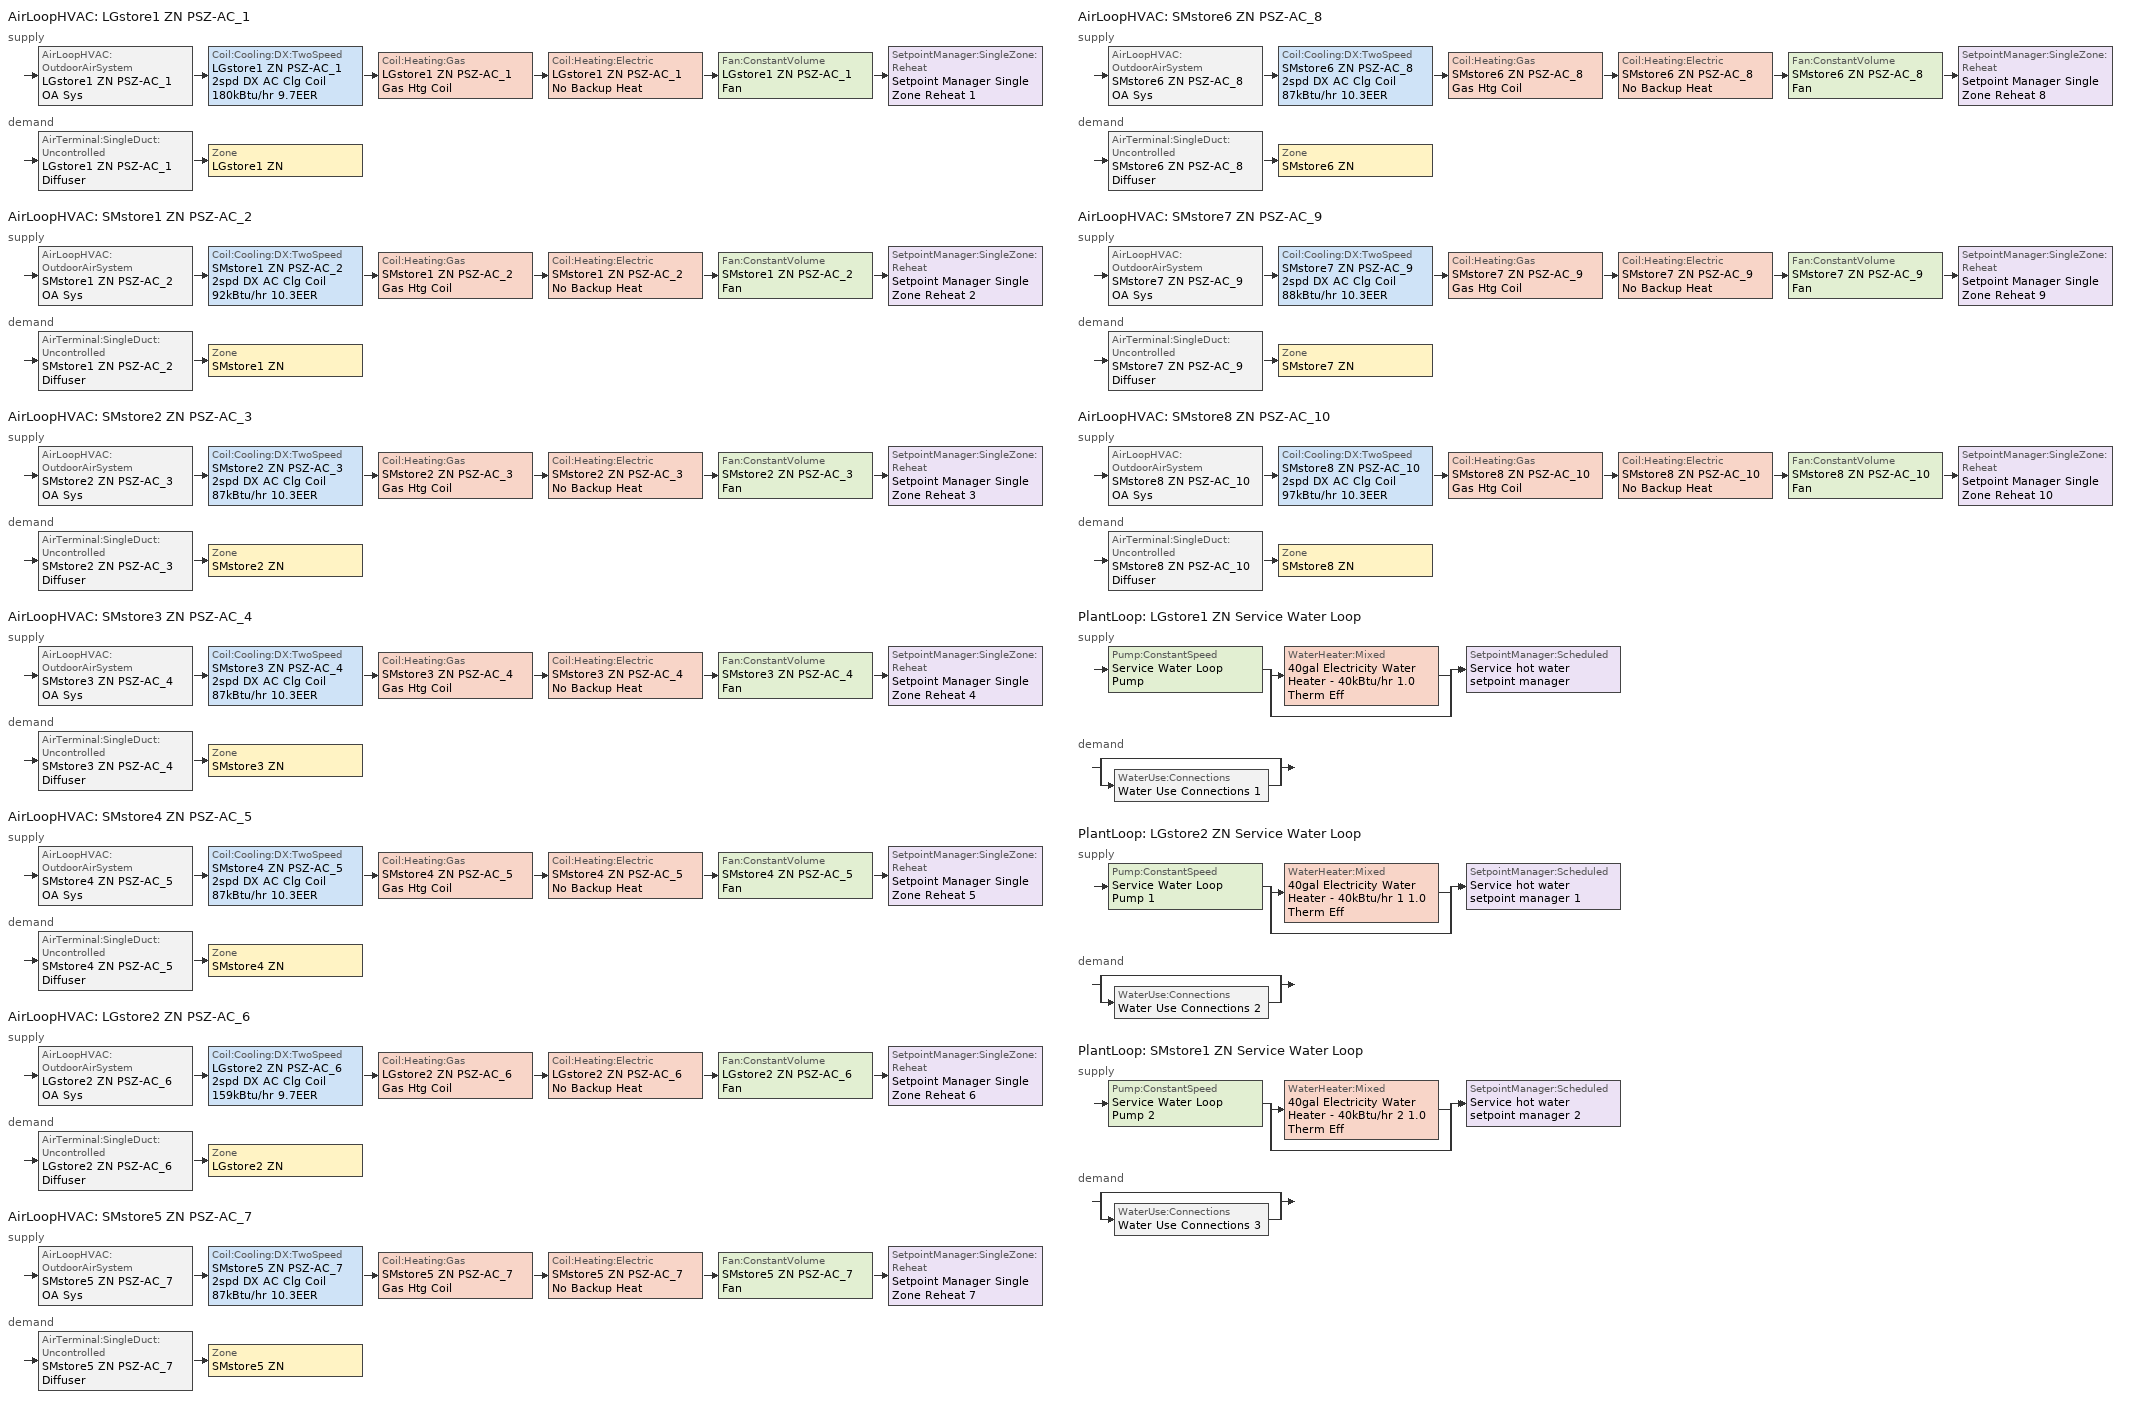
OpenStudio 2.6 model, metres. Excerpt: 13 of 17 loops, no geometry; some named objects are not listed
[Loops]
AirLoopHVAC 'LGstore1 ZN PSZ-AC_1'
 supply: AirLoopHVAC:OutdoorAirSystem 'LGstore1 ZN PSZ-AC_1 OA Sys' > Coil:Cooling:DX:TwoSpeed 'LGstore1 ZN PSZ-AC_1 2spd DX AC Clg Coil 180kBtu/hr 9.7EER' > Coil:Heating:Gas 'LGstore1 ZN PSZ-AC_1 Gas Htg Coil' > Coil:Heating:Electric 'LGstore1 ZN PSZ-AC_1 No Backup Heat' > Fan:ConstantVolume 'LGstore1 ZN PSZ-AC_1 Fan' > SetpointManager:SingleZone:Reheat 'Setpoint Manager Single Zone Reheat 1'
 demand: AirTerminal:SingleDuct:Uncontrolled 'LGstore1 ZN PSZ-AC_1 Diffuser' > Zone 'LGstore1 ZN'
AirLoopHVAC 'SMstore1 ZN PSZ-AC_2'
 supply: AirLoopHVAC:OutdoorAirSystem 'SMstore1 ZN PSZ-AC_2 OA Sys' > Coil:Cooling:DX:TwoSpeed 'SMstore1 ZN PSZ-AC_2 2spd DX AC Clg Coil 92kBtu/hr 10.3EER' > Coil:Heating:Gas 'SMstore1 ZN PSZ-AC_2 Gas Htg Coil' > Coil:Heating:Electric 'SMstore1 ZN PSZ-AC_2 No Backup Heat' > Fan:ConstantVolume 'SMstore1 ZN PSZ-AC_2 Fan' > SetpointManager:SingleZone:Reheat 'Setpoint Manager Single Zone Reheat 2'
 demand: AirTerminal:SingleDuct:Uncontrolled 'SMstore1 ZN PSZ-AC_2 Diffuser' > Zone 'SMstore1 ZN'
AirLoopHVAC 'SMstore2 ZN PSZ-AC_3'
 supply: AirLoopHVAC:OutdoorAirSystem 'SMstore2 ZN PSZ-AC_3 OA Sys' > Coil:Cooling:DX:TwoSpeed 'SMstore2 ZN PSZ-AC_3 2spd DX AC Clg Coil 87kBtu/hr 10.3EER' > Coil:Heating:Gas 'SMstore2 ZN PSZ-AC_3 Gas Htg Coil' > Coil:Heating:Electric 'SMstore2 ZN PSZ-AC_3 No Backup Heat' > Fan:ConstantVolume 'SMstore2 ZN PSZ-AC_3 Fan' > SetpointManager:SingleZone:Reheat 'Setpoint Manager Single Zone Reheat 3'
 demand: AirTerminal:SingleDuct:Uncontrolled 'SMstore2 ZN PSZ-AC_3 Diffuser' > Zone 'SMstore2 ZN'
AirLoopHVAC 'SMstore3 ZN PSZ-AC_4'
 supply: AirLoopHVAC:OutdoorAirSystem 'SMstore3 ZN PSZ-AC_4 OA Sys' > Coil:Cooling:DX:TwoSpeed 'SMstore3 ZN PSZ-AC_4 2spd DX AC Clg Coil 87kBtu/hr 10.3EER' > Coil:Heating:Gas 'SMstore3 ZN PSZ-AC_4 Gas Htg Coil' > Coil:Heating:Electric 'SMstore3 ZN PSZ-AC_4 No Backup Heat' > Fan:ConstantVolume 'SMstore3 ZN PSZ-AC_4 Fan' > SetpointManager:SingleZone:Reheat 'Setpoint Manager Single Zone Reheat 4'
 demand: AirTerminal:SingleDuct:Uncontrolled 'SMstore3 ZN PSZ-AC_4 Diffuser' > Zone 'SMstore3 ZN'
AirLoopHVAC 'SMstore4 ZN PSZ-AC_5'
 supply: AirLoopHVAC:OutdoorAirSystem 'SMstore4 ZN PSZ-AC_5 OA Sys' > Coil:Cooling:DX:TwoSpeed 'SMstore4 ZN PSZ-AC_5 2spd DX AC Clg Coil 87kBtu/hr 10.3EER' > Coil:Heating:Gas 'SMstore4 ZN PSZ-AC_5 Gas Htg Coil' > Coil:Heating:Electric 'SMstore4 ZN PSZ-AC_5 No Backup Heat' > Fan:ConstantVolume 'SMstore4 ZN PSZ-AC_5 Fan' > SetpointManager:SingleZone:Reheat 'Setpoint Manager Single Zone Reheat 5'
 demand: AirTerminal:SingleDuct:Uncontrolled 'SMstore4 ZN PSZ-AC_5 Diffuser' > Zone 'SMstore4 ZN'
AirLoopHVAC 'LGstore2 ZN PSZ-AC_6'
 supply: AirLoopHVAC:OutdoorAirSystem 'LGstore2 ZN PSZ-AC_6 OA Sys' > Coil:Cooling:DX:TwoSpeed 'LGstore2 ZN PSZ-AC_6 2spd DX AC Clg Coil 159kBtu/hr 9.7EER' > Coil:Heating:Gas 'LGstore2 ZN PSZ-AC_6 Gas Htg Coil' > Coil:Heating:Electric 'LGstore2 ZN PSZ-AC_6 No Backup Heat' > Fan:ConstantVolume 'LGstore2 ZN PSZ-AC_6 Fan' > SetpointManager:SingleZone:Reheat 'Setpoint Manager Single Zone Reheat 6'
 demand: AirTerminal:SingleDuct:Uncontrolled 'LGstore2 ZN PSZ-AC_6 Diffuser' > Zone 'LGstore2 ZN'
AirLoopHVAC 'SMstore5 ZN PSZ-AC_7'
 supply: AirLoopHVAC:OutdoorAirSystem 'SMstore5 ZN PSZ-AC_7 OA Sys' > Coil:Cooling:DX:TwoSpeed 'SMstore5 ZN PSZ-AC_7 2spd DX AC Clg Coil 87kBtu/hr 10.3EER' > Coil:Heating:Gas 'SMstore5 ZN PSZ-AC_7 Gas Htg Coil' > Coil:Heating:Electric 'SMstore5 ZN PSZ-AC_7 No Backup Heat' > Fan:ConstantVolume 'SMstore5 ZN PSZ-AC_7 Fan' > SetpointManager:SingleZone:Reheat 'Setpoint Manager Single Zone Reheat 7'
 demand: AirTerminal:SingleDuct:Uncontrolled 'SMstore5 ZN PSZ-AC_7 Diffuser' > Zone 'SMstore5 ZN'
AirLoopHVAC 'SMstore6 ZN PSZ-AC_8'
 supply: AirLoopHVAC:OutdoorAirSystem 'SMstore6 ZN PSZ-AC_8 OA Sys' > Coil:Cooling:DX:TwoSpeed 'SMstore6 ZN PSZ-AC_8 2spd DX AC Clg Coil 87kBtu/hr 10.3EER' > Coil:Heating:Gas 'SMstore6 ZN PSZ-AC_8 Gas Htg Coil' > Coil:Heating:Electric 'SMstore6 ZN PSZ-AC_8 No Backup Heat' > Fan:ConstantVolume 'SMstore6 ZN PSZ-AC_8 Fan' > SetpointManager:SingleZone:Reheat 'Setpoint Manager Single Zone Reheat 8'
 demand: AirTerminal:SingleDuct:Uncontrolled 'SMstore6 ZN PSZ-AC_8 Diffuser' > Zone 'SMstore6 ZN'
AirLoopHVAC 'SMstore7 ZN PSZ-AC_9'
 supply: AirLoopHVAC:OutdoorAirSystem 'SMstore7 ZN PSZ-AC_9 OA Sys' > Coil:Cooling:DX:TwoSpeed 'SMstore7 ZN PSZ-AC_9 2spd DX AC Clg Coil 88kBtu/hr 10.3EER' > Coil:Heating:Gas 'SMstore7 ZN PSZ-AC_9 Gas Htg Coil' > Coil:Heating:Electric 'SMstore7 ZN PSZ-AC_9 No Backup Heat' > Fan:ConstantVolume 'SMstore7 ZN PSZ-AC_9 Fan' > SetpointManager:SingleZone:Reheat 'Setpoint Manager Single Zone Reheat 9'
 demand: AirTerminal:SingleDuct:Uncontrolled 'SMstore7 ZN PSZ-AC_9 Diffuser' > Zone 'SMstore7 ZN'
AirLoopHVAC 'SMstore8 ZN PSZ-AC_10'
 supply: AirLoopHVAC:OutdoorAirSystem 'SMstore8 ZN PSZ-AC_10 OA Sys' > Coil:Cooling:DX:TwoSpeed 'SMstore8 ZN PSZ-AC_10 2spd DX AC Clg Coil 97kBtu/hr 10.3EER' > Coil:Heating:Gas 'SMstore8 ZN PSZ-AC_10 Gas Htg Coil' > Coil:Heating:Electric 'SMstore8 ZN PSZ-AC_10 No Backup Heat' > Fan:ConstantVolume 'SMstore8 ZN PSZ-AC_10 Fan' > SetpointManager:SingleZone:Reheat 'Setpoint Manager Single Zone Reheat 10'
 demand: AirTerminal:SingleDuct:Uncontrolled 'SMstore8 ZN PSZ-AC_10 Diffuser' > Zone 'SMstore8 ZN'
PlantLoop 'LGstore1 ZN Service Water Loop'
 supply: Pump:ConstantSpeed 'Service Water Loop Pump' > split
  | WaterHeater:Mixed '40gal Electricity Water Heater - 40kBtu/hr 1.0 Therm Eff'
  | bypass
  join > SetpointManager:Scheduled 'Service hot water setpoint manager'
 demand: split
  | bypass
  | WaterUse:Connections 'Water Use Connections 1'
PlantLoop 'LGstore2 ZN Service Water Loop'
 supply: Pump:ConstantSpeed 'Service Water Loop Pump 1' > split
  | WaterHeater:Mixed '40gal Electricity Water Heater - 40kBtu/hr 1 1.0 Therm Eff'
  | bypass
  join > SetpointManager:Scheduled 'Service hot water setpoint manager 1'
 demand: split
  | bypass
  | WaterUse:Connections 'Water Use Connections 2'
PlantLoop 'SMstore1 ZN Service Water Loop'
 supply: Pump:ConstantSpeed 'Service Water Loop Pump 2' > split
  | WaterHeater:Mixed '40gal Electricity Water Heater - 40kBtu/hr 2 1.0 Therm Eff'
  | bypass
  join > SetpointManager:Scheduled 'Service hot water setpoint manager 2'
 demand: split
  | bypass
  | WaterUse:Connections 'Water Use Connections 3'
[Sizing:Zone] Zone Cooling Design Supply Air Temperature Input Method=SupplyAirTemperature; Zone Cooling Design Supply Air Temperature {C}=12.8; Zone Cooling Design Supply Air Temperature Difference {deltaC}=11.11; Zone Heating Design Supply Air Temperature Input Method=SupplyAirTemperature; Zone Heating Design Supply Air Temperature {C}=40; Zone Heating Design Supply Air Temperature Difference {deltaC}=11.11; Zone Cooling Design Supply Air Humidity Ratio {kg-H2O/kg-air}=0.0085; Zone Heating Design Supply Air Humidity Ratio {kg-H2O/kg-air}=0.008; Cooling Design Air Flow Method=DesignDay; Heating Design Air Flow Method=DesignDay; Account for Dedicated Outdoor Air System=No; Dedicated Outdoor Air System Control Strategy=NeutralSupplyAir; Dedicated Outdoor Air Low Setpoint Temperature for Design {C}=autosize; Dedicated Outdoor Air High Setpoint Temperature for Design {C}=autosize
LGstore1 ZN; LGstore2 ZN; SMstore1 ZN; SMstore2 ZN; SMstore3 ZN; SMstore4 ZN; SMstore5 ZN; SMstore6 ZN; SMstore7 ZN; SMstore8 ZN
[Zone equipment]
LGstore1 ZN: LGstore1 ZN PSZ-AC_1 Diffuser
LGstore2 ZN: LGstore2 ZN PSZ-AC_6 Diffuser
SMstore1 ZN: SMstore1 ZN PSZ-AC_2 Diffuser
SMstore2 ZN: SMstore2 ZN PSZ-AC_3 Diffuser
SMstore3 ZN: SMstore3 ZN PSZ-AC_4 Diffuser
SMstore4 ZN: SMstore4 ZN PSZ-AC_5 Diffuser
SMstore5 ZN: SMstore5 ZN PSZ-AC_7 Diffuser
SMstore6 ZN: SMstore6 ZN PSZ-AC_8 Diffuser
SMstore7 ZN: SMstore7 ZN PSZ-AC_9 Diffuser
SMstore8 ZN: SMstore8 ZN PSZ-AC_10 Diffuser
[AirLoopHVAC] Availability Schedule=RetailStripmall Type1_FAN_SCH; Design Supply Air Flow Rate {m3/s}=AutoSize
LGstore1 ZN PSZ-AC_1; SMstore1 ZN PSZ-AC_2; SMstore2 ZN PSZ-AC_3; SMstore3 ZN PSZ-AC_4; SMstore4 ZN PSZ-AC_5; LGstore2 ZN PSZ-AC_6; SMstore5 ZN PSZ-AC_7; SMstore6 ZN PSZ-AC_8; SMstore7 ZN PSZ-AC_9; SMstore8 ZN PSZ-AC_10
[Sizing:System] Type of Load to Size On=Sensible; Design Outdoor Air Flow Rate {m3/s}=Autosize; Minimum System Air Flow Ratio=1; Preheat Design Temperature {C}=7; Preheat Design Humidity Ratio {kg-H2O/kg-Air}=0.008; Precool Design Temperature {C}=12.8; Precool Design Humidity Ratio {kg-H2O/kg-Air}=0.008; Central Cooling Design Supply Air Temperature {C}=12.8; Central Heating Design Supply Air Temperature {C}=40; Sizing Option=Coincident; 100% Outdoor Air in Cooling=No; 100% Outdoor Air in Heating=No; Central Cooling Design Supply Air Humidity Ratio {kg-H2O/kg-Air}=0.0085; Central Heating Design Supply Air Humidity Ratio {kg-H2O/kg-Air}=0.008; Cooling Design Air Flow Method=DesignDay; Cooling Design Air Flow Rate {m3/s}=0; Heating Design Air Flow Method=DesignDay; Heating Design Air Flow Rate {m3/s}=0; System Outdoor Air Method=ZoneSum; Zone Maximum Outdoor Air Fraction=1; Cooling Supply Air Flow Rate Per Floor Area {m3/s-m2}=0.00996765; Cooling Fraction of Autosized Cooling Supply Air Flow Rate=1; Cooling Supply Air Flow Rate Per Unit Cooling Capacity {m3/s-W}=3.94755e-05; Heating Supply Air Flow Rate Per Floor Area {m3/s-m2}=0.00996765; Heating Fraction of Autosized Heating Supply Air Flow Rate=1; Heating Fraction of Autosized Cooling Supply Air Flow Rate=1; Heating Supply Air Flow Rate Per Unit Heating Capacity {m3/s-W}=3.15882e-05; Cooling Design Capacity Method=CoolingDesignCapacity; Cooling Design Capacity {W}=autosize; Cooling Design Capacity Per Floor Area {W/m2}=234.7; Fraction of Autosized Cooling Design Capacity=1; Heating Design Capacity Method=HeatingDesignCapacity; Heating Design Capacity {W}=autosize; Heating Design Capacity Per Floor Area {W/m2}=157; Fraction of Autosized Heating Design Capacity=1; Central Cooling Capacity Control Method=OnOff
LGstore1 ZN PSZ-AC_1; SMstore1 ZN PSZ-AC_2; SMstore2 ZN PSZ-AC_3; SMstore3 ZN PSZ-AC_4; SMstore4 ZN PSZ-AC_5; LGstore2 ZN PSZ-AC_6; SMstore5 ZN PSZ-AC_7; SMstore6 ZN PSZ-AC_8; SMstore7 ZN PSZ-AC_9; SMstore8 ZN PSZ-AC_10
[SetpointManager:SingleZone:Reheat] Minimum Supply Air Temperature {C}=10; Maximum Supply Air Temperature {C}=50
Name | Control Zone
Setpoint Manager Single Zone Reheat 1 | LGstore1 ZN
Setpoint Manager Single Zone Reheat 2 | SMstore1 ZN
Setpoint Manager Single Zone Reheat 3 | SMstore2 ZN
Setpoint Manager Single Zone Reheat 4 | SMstore3 ZN
Setpoint Manager Single Zone Reheat 5 | SMstore4 ZN
Setpoint Manager Single Zone Reheat 6 | LGstore2 ZN
Setpoint Manager Single Zone Reheat 7 | SMstore5 ZN
Setpoint Manager Single Zone Reheat 8 | SMstore6 ZN
Setpoint Manager Single Zone Reheat 9 | SMstore7 ZN
Setpoint Manager Single Zone Reheat 10 | SMstore8 ZN
[Fan:ConstantVolume] Availability Schedule=RetailStripmall Type1_FAN_SCH; Pressure Rise {Pa}=622.722; Maximum Flow Rate {m3/s}=AutoSize
Name | Fan Efficiency | Motor Efficiency
LGstore1 ZN PSZ-AC_1 Fan; LGstore2 ZN PSZ-AC_6 Fan | 0.56875 | 0.875
SMstore1 ZN PSZ-AC_2 Fan; SMstore2 ZN PSZ-AC_3 Fan; SMstore3 ZN PSZ-AC_4 Fan; SMstore4 ZN PSZ-AC_5 Fan; SMstore5 ZN PSZ-AC_7 Fan; SMstore6 ZN PSZ-AC_8 Fan; SMstore7 ZN PSZ-AC_9 Fan; SMstore8 ZN PSZ-AC_10 Fan | 0.546 | 0.84
[Coil:Heating:Gas] Availability Schedule=Always On Discrete; Gas Burner Efficiency=0.8; Nominal Capacity {W}=AutoSize; Parasitic Electric Load {W}=0; Parasitic Gas Load {W}=0
LGstore1 ZN PSZ-AC_1 Gas Htg Coil; SMstore1 ZN PSZ-AC_2 Gas Htg Coil; SMstore2 ZN PSZ-AC_3 Gas Htg Coil; SMstore3 ZN PSZ-AC_4 Gas Htg Coil; SMstore4 ZN PSZ-AC_5 Gas Htg Coil; LGstore2 ZN PSZ-AC_6 Gas Htg Coil; SMstore5 ZN PSZ-AC_7 Gas Htg Coil; SMstore6 ZN PSZ-AC_8 Gas Htg Coil; SMstore7 ZN PSZ-AC_9 Gas Htg Coil; SMstore8 ZN PSZ-AC_10 Gas Htg Coil
[Coil:Heating:Electric] Availability Schedule=Always Off Discrete; Nominal Capacity {W}=0
LGstore1 ZN PSZ-AC_1 No Backup Heat; SMstore1 ZN PSZ-AC_2 No Backup Heat; SMstore2 ZN PSZ-AC_3 No Backup Heat; SMstore3 ZN PSZ-AC_4 No Backup Heat; SMstore4 ZN PSZ-AC_5 No Backup Heat; LGstore2 ZN PSZ-AC_6 No Backup Heat; SMstore5 ZN PSZ-AC_7 No Backup Heat; SMstore6 ZN PSZ-AC_8 No Backup Heat; SMstore7 ZN PSZ-AC_9 No Backup Heat; SMstore8 ZN PSZ-AC_10 No Backup Heat
[Coil:Cooling:DX:TwoSpeed] Availability Schedule=Always On Discrete; Rated High Speed Total Cooling Capacity {W}=Autosize; Rated High Speed Sensible Heat Ratio=Autosize; Rated High Speed Air Flow Rate {m3/s}=Autosize; Total Cooling Capacity Function of Temperature Curve=CoilClgDXQRatio_fTwbToadbSI; Total Cooling Capacity Function of Flow Fraction Curve=CoilClgDXSnglQRatio_fCFMRatio; Energy Input Ratio Function of Temperature Curve=CoilClgDXEIRRatio_fTwbToadbSI; Energy Input Ratio Function of Flow Fraction Curve=CoilClgDXSnglEIRRatio_fCFMRatio; Part Load Fraction Correlation Curve=CoilClgDXEIRRatio_fQFrac; Rated Low Speed Total Cooling Capacity {W}=Autosize; Rated Low Speed Sensible Heat Ratio=0.69; Low Speed Total Cooling Capacity Function of Temperature Curve=CoilClgDXQRatio_fTwbToadbSI; Low Speed Energy Input Ratio Function of Temperature Curve=CoilClgDXEIRRatio_fTwbToadbSI; Condenser Type=AirCooled; High Speed Evaporative Condenser Effectiveness=0; High Speed Evaporative Condenser Air Flow Rate {m3/s}=Autosize; High Speed Evaporative Condenser Pump Rated Power Consumption {W}=Autosize; Low Speed Evaporative Condenser Effectiveness=0; Low Speed Evaporative Condenser Air Flow Rate {m3/s}=Autosize; Low Speed Evaporative Condenser Pump Rated Power Consumption {W}=Autosize; Basin Heater Capacity {W/K}=10; Basin Heater Setpoint Temperature {C}=2
Name | Rated High Speed COP {W/W} | Rated Low Speed COP {W/W}
LGstore1 ZN PSZ-AC_1 2spd DX AC Clg Coil 180kBtu/hr 9.7EER | 3.41512 | 3.41512
SMstore1 ZN PSZ-AC_2 2spd DX AC Clg Coil 92kBtu/hr 10.3EER | 3.55566 | 3.55566
SMstore2 ZN PSZ-AC_3 2spd DX AC Clg Coil 87kBtu/hr 10.3EER | 3.5518 | 3.5518
SMstore3 ZN PSZ-AC_4 2spd DX AC Clg Coil 87kBtu/hr 10.3EER | 3.55149 | 3.55149
SMstore4 ZN PSZ-AC_5 2spd DX AC Clg Coil 87kBtu/hr 10.3EER | 3.55129 | 3.55129
LGstore2 ZN PSZ-AC_6 2spd DX AC Clg Coil 159kBtu/hr 9.7EER | 3.39952 | 3.39952
SMstore5 ZN PSZ-AC_7 2spd DX AC Clg Coil 87kBtu/hr 10.3EER | 3.55205 | 3.55205
SMstore6 ZN PSZ-AC_8 2spd DX AC Clg Coil 87kBtu/hr 10.3EER | 3.552 | 3.552
SMstore7 ZN PSZ-AC_9 2spd DX AC Clg Coil 88kBtu/hr 10.3EER | 3.55253 | 3.55253
SMstore8 ZN PSZ-AC_10 2spd DX AC Clg Coil 97kBtu/hr 10.3EER | 3.55933 | 3.55933
[Controller:OutdoorAir] Minimum Outdoor Air Flow Rate {m3/s}=0; Maximum Outdoor Air Flow Rate {m3/s}=Autosize; Economizer Control Type=DifferentialDryBulb; Economizer Control Action Type=ModulateFlow; Lockout Type=LockoutWithCompressor; Minimum Limit Type=FixedMinimum; Minimum Outdoor Air Schedule=RetailStripmall Type1_FAN_SCH; Maximum Fraction of Outdoor Air Schedule=RetailStandalone PSZ_Econ_MaxOAFrac_Sch; High Humidity Control=No; Heat Recovery Bypass Control Type=BypassWhenWithinEconomizerLimits
Name | Controller Mechanical Ventilation
LGstore1 ZN PSZ-AC_1 OA Sys Controller | Controller Mechanical Ventilation 1
SMstore1 ZN PSZ-AC_2 OA Sys Controller | Controller Mechanical Ventilation 2
SMstore2 ZN PSZ-AC_3 OA Sys Controller | Controller Mechanical Ventilation 3
SMstore3 ZN PSZ-AC_4 OA Sys Controller | Controller Mechanical Ventilation 4
SMstore4 ZN PSZ-AC_5 OA Sys Controller | Controller Mechanical Ventilation 5
LGstore2 ZN PSZ-AC_6 OA Sys Controller | Controller Mechanical Ventilation 6
SMstore5 ZN PSZ-AC_7 OA Sys Controller | Controller Mechanical Ventilation 7
SMstore6 ZN PSZ-AC_8 OA Sys Controller | Controller Mechanical Ventilation 8
SMstore7 ZN PSZ-AC_9 OA Sys Controller | Controller Mechanical Ventilation 9
SMstore8 ZN PSZ-AC_10 OA Sys Controller | Controller Mechanical Ventilation 10
[Controller:MechanicalVentilation] Availability Schedule=Always On Discrete; System Outdoor Air Method=ZoneSum
Controller Mechanical Ventilation 1; Controller Mechanical Ventilation 2; Controller Mechanical Ventilation 3; Controller Mechanical Ventilation 4; Controller Mechanical Ventilation 5; Controller Mechanical Ventilation 6; Controller Mechanical Ventilation 7; Controller Mechanical Ventilation 8; Controller Mechanical Ventilation 9; Controller Mechanical Ventilation 10
[AirLoopHVAC:OutdoorAirSystem]
Name | Controller
LGstore1 ZN PSZ-AC_1 OA Sys | LGstore1 ZN PSZ-AC_1 OA Sys Controller
SMstore1 ZN PSZ-AC_2 OA Sys | SMstore1 ZN PSZ-AC_2 OA Sys Controller
SMstore2 ZN PSZ-AC_3 OA Sys | SMstore2 ZN PSZ-AC_3 OA Sys Controller
SMstore3 ZN PSZ-AC_4 OA Sys | SMstore3 ZN PSZ-AC_4 OA Sys Controller
SMstore4 ZN PSZ-AC_5 OA Sys | SMstore4 ZN PSZ-AC_5 OA Sys Controller
LGstore2 ZN PSZ-AC_6 OA Sys | LGstore2 ZN PSZ-AC_6 OA Sys Controller
SMstore5 ZN PSZ-AC_7 OA Sys | SMstore5 ZN PSZ-AC_7 OA Sys Controller
SMstore6 ZN PSZ-AC_8 OA Sys | SMstore6 ZN PSZ-AC_8 OA Sys Controller
SMstore7 ZN PSZ-AC_9 OA Sys | SMstore7 ZN PSZ-AC_9 OA Sys Controller
SMstore8 ZN PSZ-AC_10 OA Sys | SMstore8 ZN PSZ-AC_10 OA Sys Controller
[AirTerminal:SingleDuct:Uncontrolled] Availability Schedule=Always On Discrete; Maximum Air Flow Rate {m3/s}=AutoSize
LGstore1 ZN PSZ-AC_1 Diffuser; SMstore1 ZN PSZ-AC_2 Diffuser; SMstore2 ZN PSZ-AC_3 Diffuser; SMstore3 ZN PSZ-AC_4 Diffuser; SMstore4 ZN PSZ-AC_5 Diffuser; LGstore2 ZN PSZ-AC_6 Diffuser; SMstore5 ZN PSZ-AC_7 Diffuser; SMstore6 ZN PSZ-AC_8 Diffuser; SMstore7 ZN PSZ-AC_9 Diffuser; SMstore8 ZN PSZ-AC_10 Diffuser
[PlantLoop] Glycol Concentration=0; Maximum Loop Temperature {C}=60; Minimum Loop Temperature {C}=10; Plant Loop Volume {m3}=Autocalculate; Load Distribution Scheme=Optimal
LGstore1 ZN Service Water Loop; LGstore2 ZN Service Water Loop; SMstore1 ZN Service Water Loop
[Sizing:Plant] Loop Type=Heating; Design Loop Exit Temperature {C}=60; Loop Design Temperature Difference {deltaC}=5; Sizing Option=NonCoincident; Zone Timesteps in Averaging Window=1; Coincident Sizing Factor Mode=None
LGstore1 ZN Service Water Loop; LGstore2 ZN Service Water Loop; SMstore1 ZN Service Water Loop
[SetpointManager:Scheduled] Control Variable=Temperature
Name | Schedule
Service hot water setpoint manager | Service Water Loop Temp - 140F
Service hot water setpoint manager 1 | Service Water Loop Temp - 140F 1
Service hot water setpoint manager 2 | Service Water Loop Temp - 140F 2
[Pump:ConstantSpeed] Rated Flow Rate {m3/s}=autosize; Rated Pump Head {Pa}=0.001; Rated Power Consumption {W}=autosize; Motor Efficiency=0.825; Fraction of Motor Inefficiencies to Fluid Stream=0; Pump Control Type=Intermittent; Design Power Sizing Method=PowerPerFlowPerPressure; Design Electric Power per Unit Flow Rate {W/(m3/s)}=348701.1; Design Shaft Power per Unit Flow Rate per Unit Head {W-s/m3-Pa}=1.28205
Service Water Loop Pump; Service Water Loop Pump 1; Service Water Loop Pump 2
[WaterHeater:Mixed] Tank Volume {m3}=0.151416; Deadband Temperature Difference {deltaC}=2; Maximum Temperature Limit {C}=82.2222; Heater Control Type=Cycle; Heater Maximum Capacity {W}=11722.8; Heater Fuel Type=Electricity; Heater Thermal Efficiency=1; Off Cycle Parasitic Fuel Consumption Rate {W}=173; Off Cycle Parasitic Fuel Type=Electricity; Off Cycle Parasitic Heat Fraction to Tank=0.8; On Cycle Parasitic Fuel Consumption Rate {W}=173; On Cycle Parasitic Fuel Type=Electricity; On Cycle Parasitic Heat Fraction to Tank=0; Ambient Temperature Indicator=ThermalZone; Off Cycle Loss Coefficient to Ambient Temperature {W/K}=1.87331; On Cycle Loss Coefficient to Ambient Temperature {W/K}=1.87331; Use Side Effectiveness=1; Source Side Effectiveness=1; Use Side Design Flow Rate {m3/s}=autosize; Source Side Design Flow Rate {m3/s}=autosize; Indirect Water Heating Recovery Time {hr}=1.5; Source Side Flow Control Mode=IndirectHeatPrimarySetpoint
Name | Setpoint Temperature Schedule | Ambient Temperature Schedule | Ambient Temperature Thermal Zone
40gal Electricity Water Heater - 40kBtu/hr 1.0 Therm Eff | Service Water Loop Temp - 140F | Schedule Ruleset 1 | LGstore1 ZN
40gal Electricity Water Heater - 40kBtu/hr 1 1.0 Therm Eff | Service Water Loop Temp - 140F 1 | Schedule Ruleset 3 | LGstore2 ZN
40gal Electricity Water Heater - 40kBtu/hr 2 1.0 Therm Eff | Service Water Loop Temp - 140F 2 | Schedule Ruleset 5 | SMstore1 ZN
[WaterUse:Connections]
Name | Water Use Equipment Name 1
Water Use Connections 1 | Lgstore1 Service Water Use 0.03gal/min
Water Use Connections 2 | Lgstore2 Service Water Use 0.03gal/min
Water Use Connections 3 | Smstore1 Service Water Use 0.03gal/min
[WaterUse:Equipment:Definition] Peak Flow Rate {m3/s}=1.89271e-06
Name | Target Temperature Schedule | Sensible Fraction Schedule | Latent Fraction Schedule
Main Service Water Use Def 0.03gal/min | Mixed Water At Faucet Temp - 120F | Fraction Sensible - 0.2 | Fraction Latent - 0.05
Main Service Water Use Def 0.03gal/min 1 | Mixed Water At Faucet Temp - 120F 1 | Fraction Sensible - 0.2 1 | Fraction Latent - 0.05 1
Main Service Water Use Def 0.03gal/min 2 | Mixed Water At Faucet Temp - 120F 2 | Fraction Sensible - 0.2 2 | Fraction Latent - 0.05 2
[WaterUse:Equipment]
Name | Water Use Equipment Definition | Space | Flow Rate Fraction Schedule
Lgstore1 Service Water Use 0.03gal/min | Main Service Water Use Def 0.03gal/min | LGstore1 | RetailStripmall Type1_SWH_SCH
Lgstore2 Service Water Use 0.03gal/min | Main Service Water Use Def 0.03gal/min 1 | LGstore2 | RetailStripmall Type3_SWH_SCH
Smstore1 Service Water Use 0.03gal/min | Main Service Water Use Def 0.03gal/min 2 | SMstore1 | RetailStripmall Type1_SWH_SCH
[EnergyManagementSystem:InternalVariable] Internal Data Type=Intermediate Air System Main Supply Volume Flow Rate
Name | Internal Data Index Key
LGstore1_ZN_PSZ_AC_1_CalcMainSupVdot | LGstore1 ZN PSZ-AC_1
SMstore1_ZN_PSZ_AC_2_CalcMainSupVdot | SMstore1 ZN PSZ-AC_2
SMstore6_ZN_PSZ_AC_8_CalcMainSupVdot | SMstore6 ZN PSZ-AC_8
SMstore3_ZN_PSZ_AC_4_CalcMainSupVdot | SMstore3 ZN PSZ-AC_4
SMstore2_ZN_PSZ_AC_3_CalcMainSupVdot | SMstore2 ZN PSZ-AC_3
SMstore7_ZN_PSZ_AC_9_CalcMainSupVdot | SMstore7 ZN PSZ-AC_9
LGstore2_ZN_PSZ_AC_6_CalcMainSupVdot | LGstore2 ZN PSZ-AC_6
SMstore4_ZN_PSZ_AC_5_CalcMainSupVdot | SMstore4 ZN PSZ-AC_5
SMstore5_ZN_PSZ_AC_7_CalcMainSupVdot | SMstore5 ZN PSZ-AC_7
SMstore8_ZN_PSZ_AC_10_CalcMainSupVdot | SMstore8 ZN PSZ-AC_10
[EnergyManagementSystem:Actuator] Actuated Component Type=Sizing:System; Actuated Component Control Type=Main Supply Volume Flow Rate
Name | Actuated Component
LGstore1_ZN_PSZ_AC_1MainSupVdotSet | LGstore1 ZN PSZ-AC_1
SMstore1_ZN_PSZ_AC_2MainSupVdotSet | SMstore1 ZN PSZ-AC_2
SMstore6_ZN_PSZ_AC_8MainSupVdotSet | SMstore6 ZN PSZ-AC_8
SMstore3_ZN_PSZ_AC_4MainSupVdotSet | SMstore3 ZN PSZ-AC_4
SMstore2_ZN_PSZ_AC_3MainSupVdotSet | SMstore2 ZN PSZ-AC_3
SMstore7_ZN_PSZ_AC_9MainSupVdotSet | SMstore7 ZN PSZ-AC_9
LGstore2_ZN_PSZ_AC_6MainSupVdotSet | LGstore2 ZN PSZ-AC_6
SMstore4_ZN_PSZ_AC_5MainSupVdotSet | SMstore4 ZN PSZ-AC_5
SMstore5_ZN_PSZ_AC_7MainSupVdotSet | SMstore5 ZN PSZ-AC_7
SMstore8_ZN_PSZ_AC_10MainSupVdotSet | SMstore8 ZN PSZ-AC_10
[Schedule:Ruleset]
Name | Default Day Schedule | Summer Design Day Schedule | Winter Design Day Schedule
RetailStripmall Type1_FAN_SCH | RetailStripmall Type1_FAN_SCH Default | RetailStripmall Type1_FAN_SCH Summer Design Day | RetailStripmall Type1_FAN_SCH Winter Design Day
RetailStandalone PSZ_Econ_MaxOAFrac_Sch | RetailStandalone PSZ_Econ_MaxOAFrac_Sch Default | RetailStandalone PSZ_Econ_MaxOAFrac_Sch Summer Design Day | RetailStandalone PSZ_Econ_MaxOAFrac_Sch Winter Design Day
Service Water Loop Temp - 140F | Service Water Loop Temp - 140F Default
Schedule Ruleset 1 | Schedule Day 47
Fraction Sensible - 0.2 | Schedule Day 49
Fraction Latent - 0.05 | Schedule Day 50
Mixed Water At Faucet Temp - 120F | Schedule Day 51
RetailStripmall Type1_SWH_SCH | RetailStripmall Type1_SWH_SCH Default | RetailStripmall Type1_SWH_SCH Summer Design Day | RetailStripmall Type1_SWH_SCH Winter Design Day
Service Water Loop Temp - 140F 1 | Service Water Loop Temp - 140F Default 1
Schedule Ruleset 3 | Schedule Day 54
Fraction Sensible - 0.2 1 | Schedule Day 56
Fraction Latent - 0.05 1 | Schedule Day 57
Mixed Water At Faucet Temp - 120F 1 | Schedule Day 58
RetailStripmall Type3_SWH_SCH | RetailStripmall Type3_SWH_SCH Default | RetailStripmall Type3_SWH_SCH Summer Design Day | RetailStripmall Type3_SWH_SCH Winter Design Day
Service Water Loop Temp - 140F 2 | Service Water Loop Temp - 140F Default 2
Schedule Ruleset 5 | Schedule Day 61
Fraction Sensible - 0.2 2 | Schedule Day 63
Fraction Latent - 0.05 2 | Schedule Day 64
Mixed Water At Faucet Temp - 120F 2 | Schedule Day 65
[Schedule:Day]
RetailStripmall Type1_FAN_SCH Default; RetailStripmall Type1_FAN_SCH Summer Design Day; RetailStripmall Type1_FAN_SCH Default|SmrDsn|Mon|Tue|Wed|Thu Day: 8, 0, 0, 24, 0, 1
RetailStripmall Type1_FAN_SCH Winter Design Day; RetailStripmall Type1_FAN_SCH WntrDsn|Sat|Fri Day: 1, 0, 1, 8, 0, 0, 24, 0, 1
RetailStandalone PSZ_Econ_MaxOAFrac_Sch Default; RetailStandalone PSZ_Econ_MaxOAFrac_Sch Winter Design Day; RetailStandalone PSZ_Econ_MaxOAFrac_Sch Summer Design Day: 24, 0, 0.7
Service Water Loop Temp - 140F Default; Service Water Loop Temp - 140F Default 1; Service Water Loop Temp - 140F Default 2: 24, 0, 60
Schedule Day 47; Schedule Day 54; Schedule Day 61: 24, 0, 22
Schedule Day 49; Schedule Day 56; Schedule Day 63: 24, 0, 0.2
Schedule Day 50; Schedule Day 57; Schedule Day 64: 24, 0, 0.05
Schedule Day 51; Schedule Day 58; Schedule Day 65: 24, 0, 48.8889
RetailStripmall Type1_SWH_SCH Default: 8, 0, 0, 9, 0, 0.1, 10, 0, 0.14, 11, 0, 0.29, 12, 0, 0.31, 14, 0, 0.36, 15, 0, 0.34, 16, 0, 0.35, 17, 0, 0.37, 18, 0, 0.34, 19, 0, 0.25, 20, 0, 0.27, 21, 0, 0.21, 23, 0, 0.16, 24, 0, 0.1
RetailStripmall Type1_SWH_SCH Summer Design Day; RetailStripmall Type1_SWH_SCH SmrDsn|Mon|Tue|Wed|Thu Day: 7, 0, 0, 9, 0, 0.04, 10, 0, 0.15, 11, 0, 0.23, 12, 0, 0.32, 13, 0, 0.41, 14, 0, 0.62, 15, 0, 0.6, 16, 0, 0.55, 17, 0, 0.45, 18, 0, 0.5, 19, 0, 0.46, 20, 0, 0.47, 21, 0, 0.34, 22, 0, 0.33, 23, 0, 0.23, 24, 0, 0.13
RetailStripmall Type1_SWH_SCH Winter Design Day; RetailStripmall Type1_SWH_SCH WntrDsn|Sat|Fri Day: 1, 0, 0.13, 9, 0, 0, 10, 0, 0.2, 11, 0, 0.23, 12, 0, 0.32, 13, 0, 0.41, 14, 0, 0.65, 15, 0, 0.6, 16, 0, 0.55, 17, 0, 0.45, 18, 0, 0.5, 19, 0, 0.46, 20, 0, 0.47, 21, 0, 0.34, 22, 0, 0.33, 23, 0, 0.23, 24, 0, 0.13
RetailStripmall Type3_SWH_SCH Default: 10, 0, 0, 11, 0, 0.12, 12, 0, 0.29, 13, 0, 0.31, 15, 0, 0.36, 16, 0, 0.34, 17, 0, 0.35, 18, 0, 0.37, 24, 0, 0
RetailStripmall Type3_SWH_SCH Summer Design Day; RetailStripmall Type3_SWH_SCH SmrDsn|Wkdy Day: 9, 0, 0, 10, 0, 0.15, 11, 0, 0.25, 12, 0, 0.41, 13, 0, 0.57, 14, 0, 0.62, 15, 0, 0.61, 16, 0, 0.5, 17, 0, 0.45, 18, 0, 0.46, 19, 0, 0.47, 20, 0, 0.42, 21, 0, 0.34, 24, 0, 0
RetailStripmall Type3_SWH_SCH Winter Design Day; RetailStripmall Type3_SWH_SCH WntrDsn|Sat Day: 9, 0, 0, 10, 0, 0.2, 11, 0, 0.27, 12, 0, 0.42, 13, 0, 0.54, 14, 0, 0.59, 15, 0, 0.6, 16, 0, 0.49, 17, 0, 0.48, 18, 0, 0.47, 19, 0, 0.46, 24, 0, 0
[Schedule:Rule] Date Specification Type=DateRange; Start Month=1; Start Day=1; End Month=12; End Day=31
Name | Schedule Ruleset | Rule Order | Day Schedule | Apply Monday | Apply Tuesday | Apply Wednesday | Apply Thursday | Apply Friday | Apply Saturday
Schedule Rule 35 | RetailStripmall Type1_FAN_SCH | 1 | RetailStripmall Type1_FAN_SCH Default|SmrDsn|Mon|Tue|Wed|Thu Day | Yes | Yes | Yes | Yes
Schedule Rule 36 | RetailStripmall Type1_FAN_SCH | 0 | RetailStripmall Type1_FAN_SCH WntrDsn|Sat|Fri Day |  |  |  |  | Yes | Yes
Schedule Rule 39 | RetailStripmall Type1_SWH_SCH | 1 | RetailStripmall Type1_SWH_SCH SmrDsn|Mon|Tue|Wed|Thu Day | Yes | Yes | Yes | Yes
Schedule Rule 40 | RetailStripmall Type1_SWH_SCH | 0 | RetailStripmall Type1_SWH_SCH WntrDsn|Sat|Fri Day |  |  |  |  | Yes | Yes
Schedule Rule 41 | RetailStripmall Type3_SWH_SCH | 1 | RetailStripmall Type3_SWH_SCH SmrDsn|Wkdy Day | Yes | Yes | Yes | Yes | Yes
Schedule Rule 42 | RetailStripmall Type3_SWH_SCH | 0 | RetailStripmall Type3_SWH_SCH WntrDsn|Sat Day |  |  |  |  |  | Yes
[Schedule:Constant]
Name | Value
Always On Discrete | 1
Always Off Discrete | 0
[Curve:Biquadratic] Minimum Value of x=13.89; Maximum Value of x=25; Minimum Value of y=23.89; Maximum Value of y=46.11; Minimum Curve Output=0.77
Name | Coefficient1 Constant | Coefficient2 x | Coefficient3 x**2 | Coefficient4 y | Coefficient5 y**2 | Coefficient6 x*y | Maximum Curve Output
CoilClgDXQRatio_fTwbToadbSI | 0.86779 | 0.014245 | 0.000554 | -0.007569 | 3.2e-005 | -0.000191 | 1.29
CoilClgDXEIRRatio_fTwbToadbSI | 0.116709 | 0.028458 | -0.000411 | 0.021422 | 0.000162 | -0.00068 | 1.33
[Curve:Quadratic]
Name | Coefficient1 Constant | Coefficient2 x | Coefficient3 x**2 | Minimum Value of x | Maximum Value of x
CoilClgDXSnglQRatio_fCFMRatio | 0.8 | 0.2 | 0 | 0.5 | 1.5
CoilClgDXSnglEIRRatio_fCFMRatio | 1.156 | -0.1816 | 0.0256 | 0 | 1
[Curve:Cubic]
CoilClgDXEIRRatio_fQFrac: Coefficient1 Constant=0; Coefficient2 x=5.1091; Coefficient3 x**2=-8.5515; Coefficient4 x**3=4.4744; Minimum Value of x=0.7; Maximum Value of x=1
